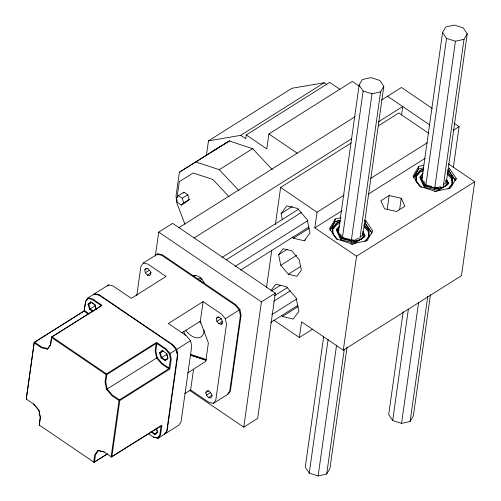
<?xml version="1.0" encoding="UTF-8"?>
<svg xmlns="http://www.w3.org/2000/svg" width="501" height="501" viewBox="0 0 501 501"><rect width="100%" height="100%" fill="white"/><g stroke="black" fill="none" stroke-linecap="round" stroke-linejoin="round"><path stroke-width="0.75" d="M107.634 453.818L94.082 462.291L39.285 425.061L40.299 417.145L38.859 410.1L33.817 404.163L26.321 399.09L34.218 342.39L84.274 310.845L85.652 301.057L88.057 297.838L94.313 293.893L98.86 294.976L172.582 345.045L176.365 349.504L177.442 354.789L166.783 431.067L164.378 434.292L158.122 438.231L153.575 437.148L148.296 433.59M34.25 342.866L41.458 347.763L47.426 349.184L50.582 344.951L51.597 337.035L100.958 305.936L100.926 305.46L92.203 299.529L87.938 298.515L85.684 301.533L84.011 311.152L34.262 342.433M119.445 400.324L119.457 399.886L168.818 368.786L170.49 359.167L169.407 353.881L165.631 349.429L156.907 343.498L156.18 343.461L106.819 374.566L106.494 373.915L156.55 342.371L166.031 348.815L170.064 353.574L171.217 359.204L169.833 368.993L119.783 400.537L111.855 456.762L111.46 456.937L111.128 456.724L119.056 400.499L119.783 400.537M339.565 226.176L336.716 229.308L336.547 230.529L340.88 239.847L354.94 243.029L354.996 241.206L341.375 238.107L337.16 229.082L339.559 226.264M422.988 173.609L420.139 176.734L419.97 177.961L424.303 187.28L438.362 190.461L438.419 188.633L424.798 185.539L420.583 176.515L422.982 173.697M34.218 342.39L26.29 398.614L26.616 399.266M51.597 337.035L50.551 344.475L47.426 349.184M39.285 425.061L40.331 417.621L38.821 410.225L33.529 403.988M106.481 374.347L106.093 374.529L105.041 381.962L106.556 389.365L111.848 395.602L119.056 400.499M94.476 462.116L95.522 454.676L98.528 450.649L104.214 451.996M106.819 374.566L105.774 382.006L107.208 389.045L112.249 394.988L119.457 399.886M136.773 295.628L140.919 266.231L143.324 263.012L157.921 253.813L162.468 254.89L235.896 304.79L239.929 309.543L241.081 315.179L230.391 390.98L227.993 394.206L213.395 403.405L208.842 402.322L190.637 389.953L193.561 369.224L205.798 361.208L208.366 342.985L200.331 321.197L203.093 301.621L221.298 313.989L225.331 318.742L226.483 324.379L215.793 400.18L213.395 403.405M155.335 256.061L158.717 232.088L172.62 223.327L275.325 293.123L257.658 418.416L243.755 427.178L189.491 390.304M175.976 196.436L179.389 172.231L221.761 145.528M156.18 343.461L155.128 350.9L156.569 357.946L161.61 363.889L168.818 368.786M176.884 198.916L176.458 201.928L184.9 224.104M177.091 197.407L179.327 181.594L193.229 173.014L212.825 179.458L229.082 196.774M156.907 343.498L155.855 350.938L157.226 357.633L162.011 363.275L169.219 368.172M206.406 155.504L208.472 140.856L291.895 88.282L324.16 82.771L326.658 84.469M339.947 89.347L329.689 82.371L246.267 134.944L245.728 138.733L240.737 135.339L208.472 140.856M359.386 86.203L352.316 81.394L268.893 133.967L266.789 148.891L246.267 134.944M243.755 427.178L261.422 301.884L275.325 293.123M266.551 287.23L271.786 250.105M275.381 224.58L280.616 187.455L351.264 142.942M273.809 320.133L299.36 337.499L301.571 321.836L343.285 350.186L461.471 275.713L474.723 181.744L448.408 163.858M343.285 350.186L356.537 256.218L314.822 227.861L317.027 212.205L344.099 195.146M334.693 222.826L335.232 218.975L341.231 217.641M323.696 336.465L305.259 467.201L309.249 473.113L318.129 475.95L326.696 474.046L329.927 468.516L347.055 347.061M338.419 232.032L359.148 85.051L362.38 79.521L370.947 77.617L379.827 80.454L383.816 86.366L363.093 233.347M340.88 239.847L341.375 238.107M309.249 473.113L328.124 339.283M342.415 237.95L363.137 90.969L359.148 85.051M318.129 475.95L336.566 345.214M351.076 242.327L372.018 93.8L380.585 91.896L383.816 86.366M326.696 474.046L344.256 349.498M359.637 240.424L380.585 91.896M365.329 223.678L365.761 220.597L364.283 220.127M387.204 209.393L389.164 195.528L401.22 198.258L404.927 206.243L396.585 211.497L384.53 208.773L380.823 200.782L389.164 195.528M401.52 115.048L402.716 106.544L378.224 121.981M399.585 209.813L401.22 198.258M418.222 169.488L418.654 166.407L423.902 165.236M403.186 311.747L388.682 414.634L392.671 420.546L401.552 423.383L410.119 421.479L413.35 415.949L430.478 294.494M421.842 179.464L442.571 32.484L445.802 26.954L454.369 25.05L463.25 27.887L467.239 33.799L446.516 180.78M424.303 187.28L424.798 185.539M392.671 420.546L408.384 309.148M425.837 185.376L446.56 38.395L442.571 32.484M401.552 423.383L418.573 302.704M434.499 189.76L455.44 41.232L464.007 39.328L467.239 33.799M410.119 421.479L427.791 296.154M443.066 187.856L464.007 39.328M448.639 171.881L449.184 168.029L456.173 178.381L455.954 179.922M453.311 167.729L459.104 126.647L453.994 123.177M363 231.637L364.86 235.62L364.672 236.898L354.94 243.029M446.735 179.734L448.282 183.047L448.094 184.33L438.362 190.461M87.938 298.515L88.057 297.838L92.604 298.915L102.085 305.36L51.641 337.079M164.378 434.292L164.497 433.609M165.274 360.789L165.474 360.1L167.848 357.996L166.426 353.318L162.136 350.493L159.531 352.804L161.09 357.946L165.274 360.789L167.879 358.472L167.848 357.996M150.682 431.781L154.859 434.618L155.066 433.929L157.433 431.824L156.418 428.487M176.365 349.504L177.473 355.265M329.959 230.059L334.862 221.636L340.379 220.384M330.027 230.429L335.207 221.53M413.757 176.84L418.629 168.962L413.45 177.861M335.232 218.975L329.577 228.65L336.566 238.996L352.103 243.956L367.095 240.624L372.75 230.948L365.761 220.597M418.654 166.407L412.999 176.083L419.988 186.428L435.526 191.388L450.518 188.057L456.173 178.381M93.512 294.97L94.313 293.893L99.154 295.145M107.765 285.99L108.56 284.912L113.113 285.996L131.318 298.364L166.075 276.464L147.87 264.09L143.324 263.012M144.77 269.933L145.973 268.317L148.246 268.862L150.262 271.235L150.839 274.053L149.636 275.663L147.363 275.124L145.346 272.751L144.77 269.933L147.407 268.273M157.12 254.884L157.921 253.813M111.46 456.937L103.92 451.827L97.952 450.405L94.795 454.639L93.75 462.079L94.082 462.291M282.313 219.482L281.099 213.526L286.804 205.873L297.607 208.441L307.188 219.726L309.925 233.115L304.22 240.768L293.411 238.2L292.402 237.011M216.288 318.53L217.49 316.92L219.764 317.459L221.78 319.838L222.356 322.657L221.154 324.266L218.881 323.727L216.864 321.348L216.288 318.53L218.918 316.87M278.612 254.746L283.115 248.703L291.645 250.732L299.203 259.643L301.364 270.208L296.861 276.251L288.332 274.222L280.773 265.311L278.612 254.746L287.192 249.335M153.281 436.978L157.546 437.993L159.8 434.968L161.071 425.963L111.416 456.893M270.935 290.661L275.763 284.186L286.566 286.754L296.141 298.039L298.878 311.428L293.173 319.081L282.37 316.513L281.362 315.323M205.873 392.358L207.076 390.749L209.349 391.287L211.366 393.667L211.942 396.485L210.739 398.095L208.466 397.556L206.45 395.176L205.873 392.358L208.51 390.699M227.297 394.644L229.696 391.419L240.386 315.617L239.234 309.981L235.201 305.228L161.773 255.328L157.226 254.251M362.881 231.744L364.503 235.213L361.146 239.159L355.071 241.783L341.056 238.595L336.716 229.308L338.018 228.481M446.629 179.865L447.925 182.646L444.569 186.591L438.494 189.215L424.479 186.028L420.139 176.734L420.583 176.515M364.935 241.163L368.874 236.535L368.429 230.228L363.814 225.143M365.292 241.044L369.325 236.309L368.868 229.859L364.146 224.667M447.863 189.171L452.297 183.967L451.852 177.661L447.236 172.569M448.714 188.476L452.747 183.742L452.29 177.291L447.568 172.094M415.955 177.053L420.383 171.868L423.32 170.885M199.843 281.061L201.89 278.775M364.503 235.213L364.86 235.62L361.146 239.159L354.996 241.206M447.925 182.646L448.282 183.047L444.569 186.591L438.419 188.633M92.56 311.378L89.573 309.349L88.019 304.201L90.625 301.89L94.914 304.714L96.33 309.399M154.859 434.618L157.464 432.307L157.433 431.824M176.076 197.814L178.45 195.709L184.017 192.209L187.806 194.783L189.228 199.461L186.848 201.565L181.293 205.072L177.498 202.492L176.076 197.814L177.316 197.031M181.293 205.072L183.667 202.968L189.228 199.461M91.113 302.141L88.746 304.239L88.019 304.201M183.065 193.048L184.017 192.209M89.573 309.349L95.171 305.767M161.09 357.946L167.309 353.975M193.856 276.333L195.077 275.45M178.45 195.709L182.245 198.29L187.806 194.783M224.41 143.856L225.995 142.86M179.389 172.231L229.702 140.737M240.737 135.339L324.16 82.771M195.935 162.017L219.269 169.689L253.036 148.415M178.989 227.654L355.103 116.677M381.587 99.987L401.451 87.468L432.275 108.416M108.56 284.912L94.658 293.674L99.211 294.757L172.638 344.657L176.665 349.41L177.817 355.046L167.134 430.847L164.729 434.073L178.632 425.305L181.036 422.086L191.726 346.285L190.568 340.642L186.541 335.895L168.336 323.521L203.093 301.621M91.871 302.272L88.746 304.239L90.161 308.923L93.33 311.071M194.163 237.962L351.74 138.671M145.346 272.751L149.298 270.258M378.336 125.883L398.802 112.988L428.825 133.385M147.363 275.124L151.315 272.632M281.099 213.526L292.321 206.456M221.962 257.501L298.765 209.105M226.433 259.718L301.251 212.574M370.508 178.5L427.29 142.722M235.101 266.426L307.927 220.534M453.142 130.404L459.104 126.647M240.618 270.089L308.81 227.116M293.411 238.2L309.261 228.218M314.822 227.861L341.889 210.808M368.298 194.163L425.08 158.385M304.22 240.768L305.541 239.935M280.773 265.311L296.617 255.328M181.969 332.77L200.331 321.197M163.389 350.869L160.257 352.842L159.531 352.804M288.332 274.222L300.876 266.319M216.864 321.348L221.473 318.442M176.665 349.41L190.568 340.642M225.331 318.742L239.929 309.543M218.881 323.727L222.832 321.235M271.373 291.006L280.616 285.182M221.154 324.266L222.469 323.433M352.98 240.111L354.483 240.449L358.353 238.069M360.206 236.904L363.294 234.956L362.329 232.896M436.402 187.537L437.905 187.881L440.542 186.278M443.629 184.33L446.717 182.389L445.752 180.329M167.353 358.916L165.474 360.1L161.679 357.52L160.257 352.842L162.631 350.738L162.136 350.493M438.494 189.215L441.105 187.568M446.98 183.873L448.282 183.047M355.071 241.783L357.031 240.549M363.557 236.441L364.86 235.62M274.479 295.753L287.718 287.411M273.652 301.308L290.204 290.881M356.537 256.218L474.723 181.744M271.724 314.697L296.886 298.84M187.656 372.944L193.561 369.224M270.621 322.525L297.769 305.422M282.37 316.513L298.214 306.524M184.737 393.673L190.637 389.953M94.038 462.248L106.55 454.363M206.45 395.176L210.401 392.69M299.36 337.499L312.561 329.176M111.855 456.762L161.904 425.224L160.527 435.012L158.122 438.231L157.546 437.993M208.466 397.556L212.418 395.064M157.564 432.35L155.066 433.929L151.264 431.355M212.756 151.208L229.295 140.994L252.642 148.665L272.287 169.595M198.246 279.138L200.932 277.617M446.717 182.389L446.266 182.608L445.652 181.281M363.294 234.956L362.843 235.182L362.223 233.848M336.716 229.308L337.16 229.082M106.556 389.365L157.226 357.633M169.407 353.881L176.321 349.629L172.288 344.876M423.758 168.943L420.301 170.096L415.767 175.419L416.225 181.863M423.508 169.632L420.558 170.616L416.124 175.82L416.519 181.425M340.336 221.511L336.879 222.663L332.345 227.986L332.745 233.716M340.085 222.2L337.135 223.183L332.702 228.387L333.146 234.693M339.897 223.452L336.96 224.435L332.532 229.621L332.67 231.712M437.905 187.881L435.144 187.167M354.483 240.449L351.721 239.741M418.285 169.069L423.802 167.816M334.862 221.636L340.129 220.471M90.625 301.89L94.914 304.714M166.426 353.318L167.879 358.472M193.06 275.682L195.966 275.375L199.285 276.821L202.404 279.752L204.721 283.604M434.618 191.539L436.133 191.62M351.145 244.156L353.462 244.231M423.714 180.892L425.637 185.013L431.486 186.341M427.372 185.489L425.637 185.013M340.611 234.149L342.214 237.58L350.262 239.409M343.949 238.063L342.214 237.58M47.545 348.502L41.859 347.149L34.65 342.252M446.56 38.395L455.44 41.232M363.137 90.969L372.018 93.8M447.337 170.221L448.808 170.691L455.359 180.354M190.236 354.251L206.506 359.599M190.286 354.933L205.811 360.031M190.248 355.065L206.105 360.275M97.952 450.405L98.528 450.649M448.808 170.691L455.428 180.661M39.241 425.023L39.573 425.236M387.549 96.236L429.864 124.993M268.893 133.967L297.174 153.181M280.616 187.455L317.027 212.205M158.717 232.088L261.422 301.884M84.412 310.539L89.216 313.808M84.011 311.152L88.214 314.008M52.035 336.904L106.494 373.915M51.628 337.511L106.093 374.529M219.269 169.689L238.908 190.605M416.569 182.126L421.184 187.211M418.316 184.174L420.94 187.061M334.173 235.827L337.762 239.785M333.848 235.589L337.517 239.628M447.061 173.828L451.695 178.957L452.115 185.238M364.152 226.966L368.273 231.525L368.648 237.111M422.155 177.172L421.798 176.772L422.437 178.143M338.732 229.74L338.375 229.339L339.014 230.71M371.936 232.921L365.154 223.127L372.005 233.234M183.71 331.368L185.426 335.376M182.245 198.29L183.667 202.968M156.13 427.892L157.464 432.307M94.802 304.727L96.142 309.136M416.093 179.145L416.275 181.938M200.92 323.22A15.525 9.438 57.8 0 1 199.442 321.354M204.157 330.153A15.525 9.438 57.8 0 1 197.519 337.868A15.525 9.438 57.8 0 1 185.539 330.115"/></g></svg>
